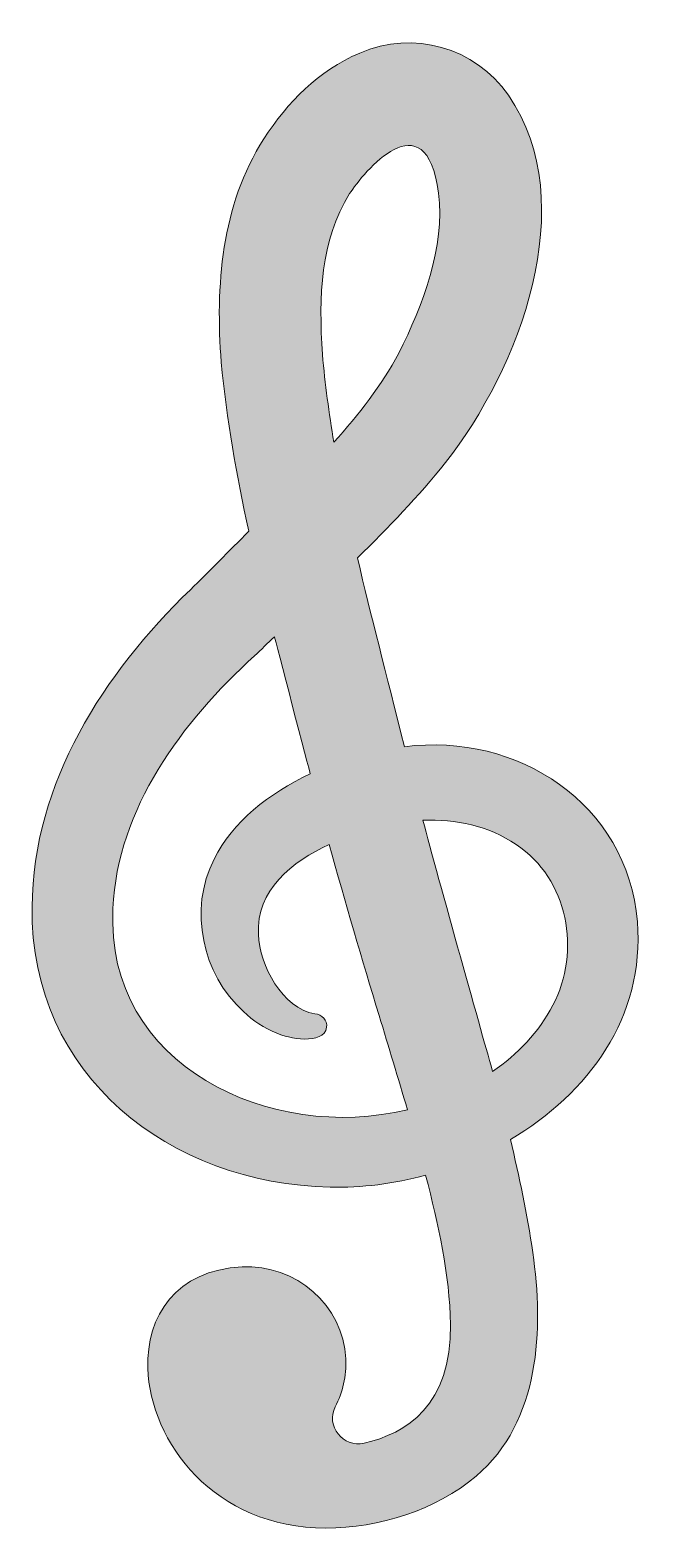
# Model space of a CAD drawing. Header units: inches. Extents: x 1.11 to 3.15, y -4.43 to 0.53.
import ezdxf

# ---------------------------------------------------------------- set-up
doc = ezdxf.new("R2010")
doc.units = ezdxf.units.IN
doc.header["$MEASUREMENT"] = 0
doc.layers.add('Design', color=7, linetype='Continuous', lineweight=0)

msp = doc.modelspace()

# ---------------------------------------------------------------- hatches: boundary and pattern name
at = {"layer": 'Design', "true_color": 0x003f58, "transparency": 33554687}
h = msp.add_hatch(color=148, dxfattribs=at)
h.dxf.hatch_style = 2
edge = h.paths.add_edge_path()
edge.add_spline(control_points=[(2.8462, -2.7016), (2.8001, -2.7906), (2.7292, -2.8638), (2.6465, -2.9211), (2.6213, -2.8299), (2.4643, -2.2761), (2.4157, -2.0888), (2.5247, -2.0842), (2.6327, -2.1068), (2.7244, -2.1696), (2.897, -2.2815), (2.9403, -2.5233), (2.8462, -2.7016)], knot_values=[0, 0, 0, 0, 1, 1, 1, 2, 2, 2, 3, 3, 3, 4, 4, 4, 4], degree=3, periodic=0)
edge = h.paths.add_edge_path()
edge.add_spline(control_points=[(1.3892, -2.3815), (1.4038, -2.0486), (1.6178, -1.7643), (1.8581, -1.544), (1.8804, -1.5236), (1.9019, -1.5022), (1.924, -1.4813), (1.9244, -1.4828), (2.0421, -1.9334), (2.0427, -1.9354), (1.9063, -1.9994), (1.7843, -2.0947), (1.7246, -2.2176), (1.6377, -2.3843), (1.686, -2.5999), (1.8214, -2.7224), (1.8533, -2.752), (1.8897, -2.7774), (1.9316, -2.7941), (1.9674, -2.8106), (2.0869, -2.8351), (2.0969, -2.7744), (2.1001, -2.7509), (2.0813, -2.7309), (2.0581, -2.7303), (1.9502, -2.7117), (1.8747, -2.5692), (1.8711, -2.4667), (1.8622, -2.3219), (1.9821, -2.2248), (2.1057, -2.1691), (2.1582, -2.3597), (2.214, -2.5513), (2.2708, -2.7353), (2.3023, -2.8399), (2.3341, -2.9439), (2.3644, -3.0473), (1.9133, -3.1575), (1.3614, -2.9025), (1.3892, -2.3815)], knot_values=[0, 0, 0, 0, 1, 1, 1, 2, 2, 2, 3, 3, 3, 4, 4, 4, 5, 5, 5, 6, 6, 6, 7, 7, 7, 8, 8, 8, 9, 9, 9, 10, 10, 10, 11, 11, 11, 12, 12, 12, 13, 13, 13, 13], degree=3, periodic=0)
edge = h.paths.add_edge_path()
edge.add_spline(control_points=[(2.1731, -0.014), (2.2167, 0.0551), (2.4249, 0.3063), (2.4677, -0.012), (2.4887, -0.1911), (2.4158, -0.3833), (2.3359, -0.5421), (2.2789, -0.6499), (2.2034, -0.7449), (2.1208, -0.8374), (2.1047, -0.7409), (2.0915, -0.6441), (2.083, -0.5468), (2.0704, -0.3523), (2.0754, -0.1718), (2.1731, -0.014)], knot_values=[0, 0, 0, 0, 1, 1, 1, 2, 2, 2, 3, 3, 3, 4, 4, 4, 5, 5, 5, 5], degree=3, periodic=0)
edge = h.paths.add_edge_path()
edge.add_spline(control_points=[(3.1259, -2.4247), (3.0937, -2.034), (2.7288, -1.7969), (2.3543, -1.8455), (2.2925, -1.5943), (2.2441, -1.4139), (2.1989, -1.2204), (2.3016, -1.1198), (2.4011, -1.0159), (2.4906, -0.9041), (2.7339, -0.5962), (2.9457, -0.0468), (2.6988, 0.3121), (2.5876, 0.4711), (2.3836, 0.5279), (2.2064, 0.4515), (2.0678, 0.3923), (1.9686, 0.289), (1.8885, 0.1671), (1.7477, -0.0529), (1.7282, -0.3224), (1.748, -0.5724), (1.7653, -0.7616), (1.7985, -0.9476), (1.8392, -1.1316), (1.7733, -1.198), (1.7083, -1.2646), (1.6455, -1.3254), (1.3586, -1.6033), (1.125, -1.9632), (1.1213, -2.3762), (1.1143, -2.9346), (1.5784, -3.2934), (2.1087, -3.3033), (2.2122, -3.3064), (2.3197, -3.2927), (2.4246, -3.264), (2.4677, -3.4283), (2.5041, -3.5919), (2.5071, -3.7584), (2.512, -4.025), (2.3592, -4.1203), (2.2207, -4.1517), (2.1512, -4.1675), (2.0928, -4.0943), (2.1255, -4.0309), (2.1498, -3.9836), (2.1627, -3.9294), (2.1603, -3.872), (2.1529, -3.6942), (1.9944, -3.5588), (1.8166, -3.5677), (1.5977, -3.5786), (1.4993, -3.7302), (1.5047, -3.9035), (1.5123, -4.1467), (1.7241, -4.4325), (2.0943, -4.4325), (2.2702, -4.4325), (2.4596, -4.373), (2.592, -4.2605), (2.8044, -4.0807), (2.816, -3.771), (2.7795, -3.5204), (2.7613, -3.3926), (2.7353, -3.2685), (2.7054, -3.1459), (2.9632, -2.9941), (3.1514, -2.7414), (3.1259, -2.4247)], knot_values=[0, 0, 0, 0, 1, 1, 1, 2, 2, 2, 3, 3, 3, 4, 4, 4, 5, 5, 5, 6, 6, 6, 7, 7, 7, 8, 8, 8, 9, 9, 9, 10, 10, 10, 11, 11, 11, 12, 12, 12, 13, 13, 13, 14, 14, 14, 15, 15, 15, 16, 16, 16, 17, 17, 17, 18, 18, 18, 19, 19, 19, 20, 20, 20, 21, 21, 21, 22, 22, 22, 23, 23, 23, 23], degree=3, periodic=0)

# ---------------------------------------------------------------- linework, layer by layer
at = {"layer": 'Design'}
for points, knots in [([(3.1259, -2.4247), (3.0937, -2.034), (2.7288, -1.7969), (2.3543, -1.8455), (2.2925, -1.5943), (2.2441, -1.4139), (2.1989, -1.2204), (2.3016, -1.1198), (2.4011, -1.0159), (2.4906, -0.9041), (2.7339, -0.5962), (2.9457, -0.0468), (2.6988, 0.3121), (2.5876, 0.4711), (2.3836, 0.5279), (2.2064, 0.4515), (2.0678, 0.3923), (1.9686, 0.289), (1.8885, 0.1671), (1.7477, -0.0529), (1.7282, -0.3224), (1.748, -0.5724), (1.7653, -0.7616), (1.7985, -0.9476), (1.8392, -1.1316), (1.7733, -1.198), (1.7083, -1.2646), (1.6455, -1.3254), (1.3586, -1.6033), (1.125, -1.9632), (1.1213, -2.3762), (1.1143, -2.9346), (1.5784, -3.2934), (2.1087, -3.3033), (2.2122, -3.3064), (2.3197, -3.2927), (2.4246, -3.264), (2.4677, -3.4283), (2.5041, -3.5919), (2.5071, -3.7584), (2.512, -4.025), (2.3592, -4.1203), (2.2207, -4.1517), (2.1512, -4.1675), (2.0928, -4.0943), (2.1255, -4.0309), (2.1498, -3.9836), (2.1627, -3.9294), (2.1603, -3.872), (2.1529, -3.6942), (1.9944, -3.5588), (1.8166, -3.5677), (1.5977, -3.5786), (1.4993, -3.7302), (1.5047, -3.9035), (1.5123, -4.1467), (1.7241, -4.4325), (2.0943, -4.4325), (2.2702, -4.4325), (2.4596, -4.373), (2.592, -4.2605), (2.8044, -4.0807), (2.816, -3.771), (2.7795, -3.5204), (2.7613, -3.3926), (2.7353, -3.2685), (2.7054, -3.1459), (2.9632, -2.9941), (3.1514, -2.7414), (3.1259, -2.4247)], [0, 0, 0, 0, 1, 1, 1, 2, 2, 2, 3, 3, 3, 4, 4, 4, 5, 5, 5, 6, 6, 6, 7, 7, 7, 8, 8, 8, 9, 9, 9, 10, 10, 10, 11, 11, 11, 12, 12, 12, 13, 13, 13, 14, 14, 14, 15, 15, 15, 16, 16, 16, 17, 17, 17, 18, 18, 18, 19, 19, 19, 20, 20, 20, 21, 21, 21, 22, 22, 22, 23, 23, 23, 23]), ([(2.1731, -0.014), (2.2167, 0.0551), (2.4249, 0.3063), (2.4677, -0.012), (2.4887, -0.1911), (2.4158, -0.3833), (2.3359, -0.5421), (2.2789, -0.6499), (2.2034, -0.7449), (2.1208, -0.8374), (2.1047, -0.7409), (2.0915, -0.6441), (2.083, -0.5468), (2.0704, -0.3523), (2.0754, -0.1718), (2.1731, -0.014)], [0, 0, 0, 0, 1, 1, 1, 2, 2, 2, 3, 3, 3, 4, 4, 4, 5, 5, 5, 5]), ([(1.3892, -2.3815), (1.4038, -2.0486), (1.6178, -1.7643), (1.8581, -1.544), (1.8804, -1.5236), (1.9019, -1.5022), (1.924, -1.4813), (1.9244, -1.4828), (2.0421, -1.9334), (2.0427, -1.9354), (1.9063, -1.9994), (1.7843, -2.0947), (1.7246, -2.2176), (1.6377, -2.3843), (1.686, -2.5999), (1.8214, -2.7224), (1.8533, -2.752), (1.8897, -2.7774), (1.9316, -2.7941), (1.9674, -2.8106), (2.0869, -2.8351), (2.0969, -2.7744), (2.1001, -2.7509), (2.0813, -2.7309), (2.0581, -2.7303), (1.9502, -2.7117), (1.8747, -2.5692), (1.8711, -2.4667), (1.8622, -2.3219), (1.9821, -2.2248), (2.1057, -2.1691), (2.1582, -2.3597), (2.214, -2.5513), (2.2708, -2.7353), (2.3023, -2.8399), (2.3341, -2.9439), (2.3644, -3.0473), (1.9133, -3.1575), (1.3614, -2.9025), (1.3892, -2.3815)], [0, 0, 0, 0, 1, 1, 1, 2, 2, 2, 3, 3, 3, 4, 4, 4, 5, 5, 5, 6, 6, 6, 7, 7, 7, 8, 8, 8, 9, 9, 9, 10, 10, 10, 11, 11, 11, 12, 12, 12, 13, 13, 13, 13]), ([(2.8462, -2.7016), (2.8001, -2.7906), (2.7292, -2.8638), (2.6465, -2.9211), (2.6213, -2.8299), (2.4643, -2.2761), (2.4157, -2.0888), (2.5247, -2.0842), (2.6327, -2.1068), (2.7244, -2.1696), (2.897, -2.2815), (2.9403, -2.5233), (2.8462, -2.7016)], [0, 0, 0, 0, 1, 1, 1, 2, 2, 2, 3, 3, 3, 4, 4, 4, 4])]:
    msp.add_open_spline(points, degree=3, knots=knots, dxfattribs=at)

doc.saveas('drawing.dxf')
